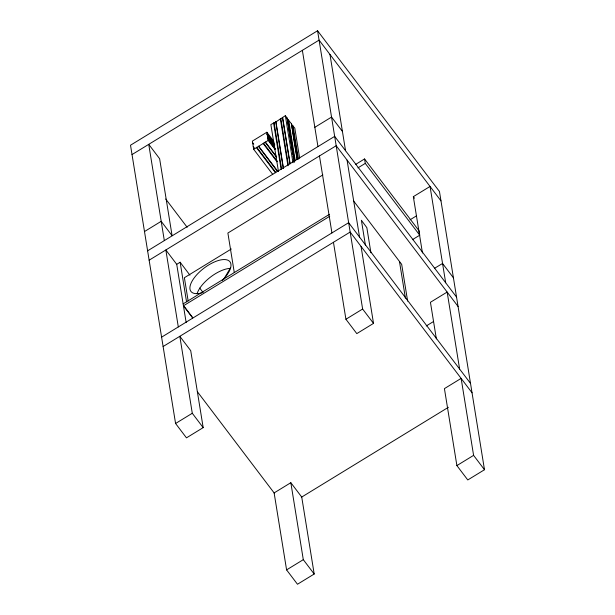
<?xml version="1.0" encoding="UTF-8"?>
<svg xmlns="http://www.w3.org/2000/svg" width="615" height="615" viewBox="0 0 615 615"><rect width="100%" height="100%" fill="white"/><g stroke="black" fill="none" stroke-linecap="round" stroke-linejoin="round"><path stroke-width="0.92" d="M283.238 168.087L275.774 121.978L285.352 115.681L287.128 118.026L294.293 162.26M292.194 150.529L287.128 118.026M292.163 129.027L291.518 123.815L287.013 118.534M223.529 279.671L230.694 267.44M272.745 174.429L253.695 149.307L268.186 140.435L266.864 132.24L252.365 141.112L252.619 142.649L253.772 144.171M484.489 469.729L473.596 455.361L461.135 378.394L444.422 388.618L456.891 465.593L467.777 479.954L484.489 469.729L439.464 191.511L317.563 30.75L130.511 145.217L175.575 423.489L186.468 437.849L203.181 427.625L190.712 350.658L179.818 336.297L192.287 413.265L203.181 427.625M132.025 154.573L319.077 40.106L440.978 200.867M275.774 121.978L270.861 124.553L278.48 171.608M144.494 231.548L161.199 221.315L172.092 235.676L159.623 158.708L148.738 144.348L164.328 240.611M314.834 127.305L331.539 117.081L342.432 131.441M147.615 250.835L334.668 136.369L456.568 297.13M149.13 260.191L336.182 145.724L458.083 306.485M186.153 322.529L176.728 264.327L180.141 262.244L189.927 275.151M322.86 174.906L227.881 233.024L234.284 272.568M355.601 164.428L364.557 158.954L419.007 230.756L419.73 235.191L412.404 239.681M357.945 167.872L365.279 163.39L364.557 158.954M231.325 248.99L184.392 277.711L188.167 300.996M183.132 303.871L329.409 214.358M329.725 216.288L183.447 305.801L192.703 318.009M161.599 337.166L348.644 222.699L470.552 383.453M163.113 346.522L350.166 232.055L472.066 392.816M422.459 252.996L413.334 196.669L430.046 186.445L445.683 282.769M409.944 219.863L416.478 215.857M175.575 423.489L192.287 413.265M361.051 246.415L373.52 323.382L356.808 333.614L345.922 319.254L362.627 309.022L317.563 30.75M434.559 268.286L442.554 263.474M426.226 325.981L433.583 321.484M290.834 482.69L274.129 492.915L286.59 569.89L297.483 584.25L314.196 574.026L301.727 497.051L290.834 482.69L303.303 559.665L314.196 574.026M301.35 497.281L448.381 407.307M456.891 465.593L473.596 455.361M286.59 569.89L303.303 559.665M252.619 142.649L253.234 146.462L254.387 147.984M253.234 146.462L253.695 149.307M291.402 124.322L294.8 128.143L299.674 158.255M413.334 196.669L414.479 198.184M442.516 263.42L453.447 277.834M365.279 163.39L419.73 235.191M353.394 200.69L401.68 264.365L407.63 301.089M266.864 132.24L273.79 141.373M267.11 133.786L274.036 142.918M266.802 134.185L273.729 143.318M267.325 135.085L274.828 144.979M269.262 138.144L273.875 144.233M267.733 137.591L274.659 146.731M267.417 137.998L274.344 147.131M267.94 138.898L275.443 148.792M269.301 141.196L274.498 148.046M268.186 140.435L275.12 149.576M265.465 142.111L276.427 156.571M265.088 142.126L276.635 157.348M263.466 143.118L277.327 161.384M263.159 143.518L277.011 161.783M258.723 146.232L277.78 171.354M258.354 146.247L277.403 171.37M256.732 147.239L275.781 172.361M256.424 147.638L275.474 172.761M362.627 309.022L373.52 323.382M165.696 198.976L187.175 227.296M199.721 288.058L203.173 292.617M176.728 264.327L165.842 249.967L178.304 326.934M184.538 306.885L192.672 317.601M197.361 391.686L274.567 493.499M459.62 369.038L447.151 292.064L430.438 302.288L436.373 338.903M399.458 261.437L405.408 298.16M370.914 252.773L366.848 227.665L361.389 220.27L365.456 245.385M329.963 54.466L345.553 150.729M347.068 160.085L359.537 237.059M302.365 50.33L317.955 146.593M319.469 155.949L331.939 232.924M333.453 242.279L345.922 319.254M293.024 125.798L298.36 158.732M292.456 125.714L297.944 159.593M291.518 123.815L297.314 159.577M292.471 130.91L297.045 159.139M288.635 120.01L295.185 160.469M288.066 119.925L294.777 161.33M292.502 152.405L292.802 154.288M293.109 156.172L293.417 158.055M293.716 159.938L294.024 161.822M285.352 115.681L292.971 162.737M282.623 117.357L290.096 163.467M282.508 117.857L289.973 163.967M280.886 118.849L288.358 164.958M280.325 118.764L287.943 165.812M275.889 121.478L283.507 168.525M274.152 122.969L281.624 169.079M273.59 122.885L281.055 168.994M180.141 262.244L186.545 301.788M201.843 292.894A24.492 10.624 -37.2 0 1 193.571 278.756A24.492 10.624 -37.2 0 1 224.921 259.576A24.492 10.624 -37.2 0 1 222.307 280.371M197.077 293.732A24.492 10.624 -37.2 0 1 230.264 268.363"/></g></svg>
